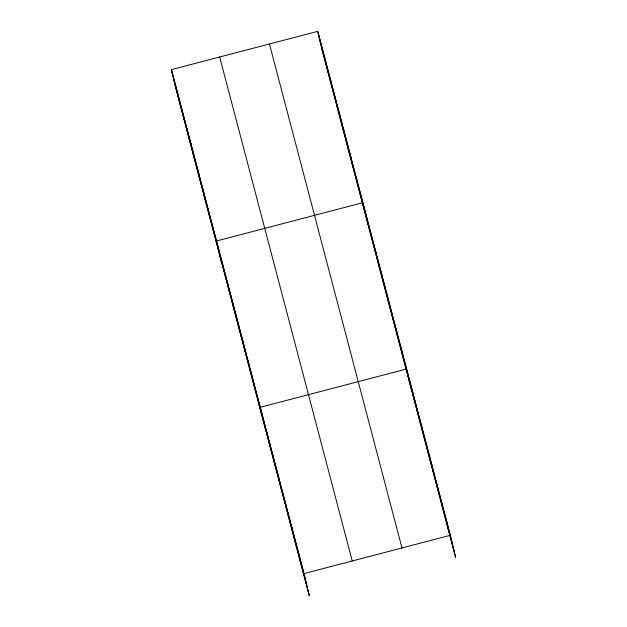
<?xml version="1.0" encoding="UTF-8"?>
<svg xmlns="http://www.w3.org/2000/svg" width="627" height="627" viewBox="0 0 627 627"><rect width="100%" height="100%" fill="white"/><g stroke="black" fill="none" stroke-linecap="round" stroke-linejoin="round"><path stroke-width="0.94" d="M171.39 69.644L303.946 573.611L309.276 595.65L176.728 91.683L171.39 69.644L317.724 31.35L450.272 535.317L455.61 557.356L323.054 53.389L317.724 31.35M303.946 573.611L450.272 535.317M318.297 33.709L450.844 537.676M319.864 40.199L452.42 544.165M321.486 46.892L454.034 550.859M269.438 43.984L401.985 547.959M219.685 57.01L352.233 560.977M171.963 72.003L304.51 575.97M173.538 78.493L306.086 582.467M175.152 85.186L307.7 589.153M444.026 511.561L444.598 513.913M437.779 487.798L438.344 490.157M431.525 464.043L432.097 466.402M425.278 440.287L425.851 442.638M419.032 416.524L419.604 418.883M412.785 392.768L413.35 395.12M411.868 391.044L406.531 369.005L260.205 407.307L265.534 429.338M400.285 345.25L400.857 347.609M394.038 321.494L394.602 323.845M387.784 297.731L388.356 300.09M381.537 273.975L382.109 276.335M375.291 250.22L375.863 252.571M369.044 226.457L369.609 228.816M368.12 224.732L362.79 202.701L216.464 240.995L221.793 263.034M356.355 178.217L356.928 180.576M349.913 153.74L350.485 156.099M343.478 129.264L344.051 131.623M337.036 104.787L337.608 107.139M330.601 80.303L331.174 82.662M324.167 55.827L324.731 58.186M297.692 549.855L298.264 552.215M291.445 526.1L292.017 528.451M285.199 502.337L285.771 504.696M278.944 478.581L279.517 480.933M272.698 454.818L273.27 457.177M266.451 431.062L267.024 433.422M253.951 383.544L254.523 385.903M247.704 359.788L248.276 362.14M241.458 336.025L242.022 338.384M235.203 312.27L235.776 314.629M228.957 288.514L229.529 290.865M222.71 264.751L223.283 267.11M210.021 216.519L210.594 218.87M203.587 192.034L204.151 194.394M197.144 167.558L197.717 169.917M190.71 143.081L191.282 145.433M184.267 118.605L184.84 120.956M177.833 94.121L178.405 96.48"/></g></svg>
